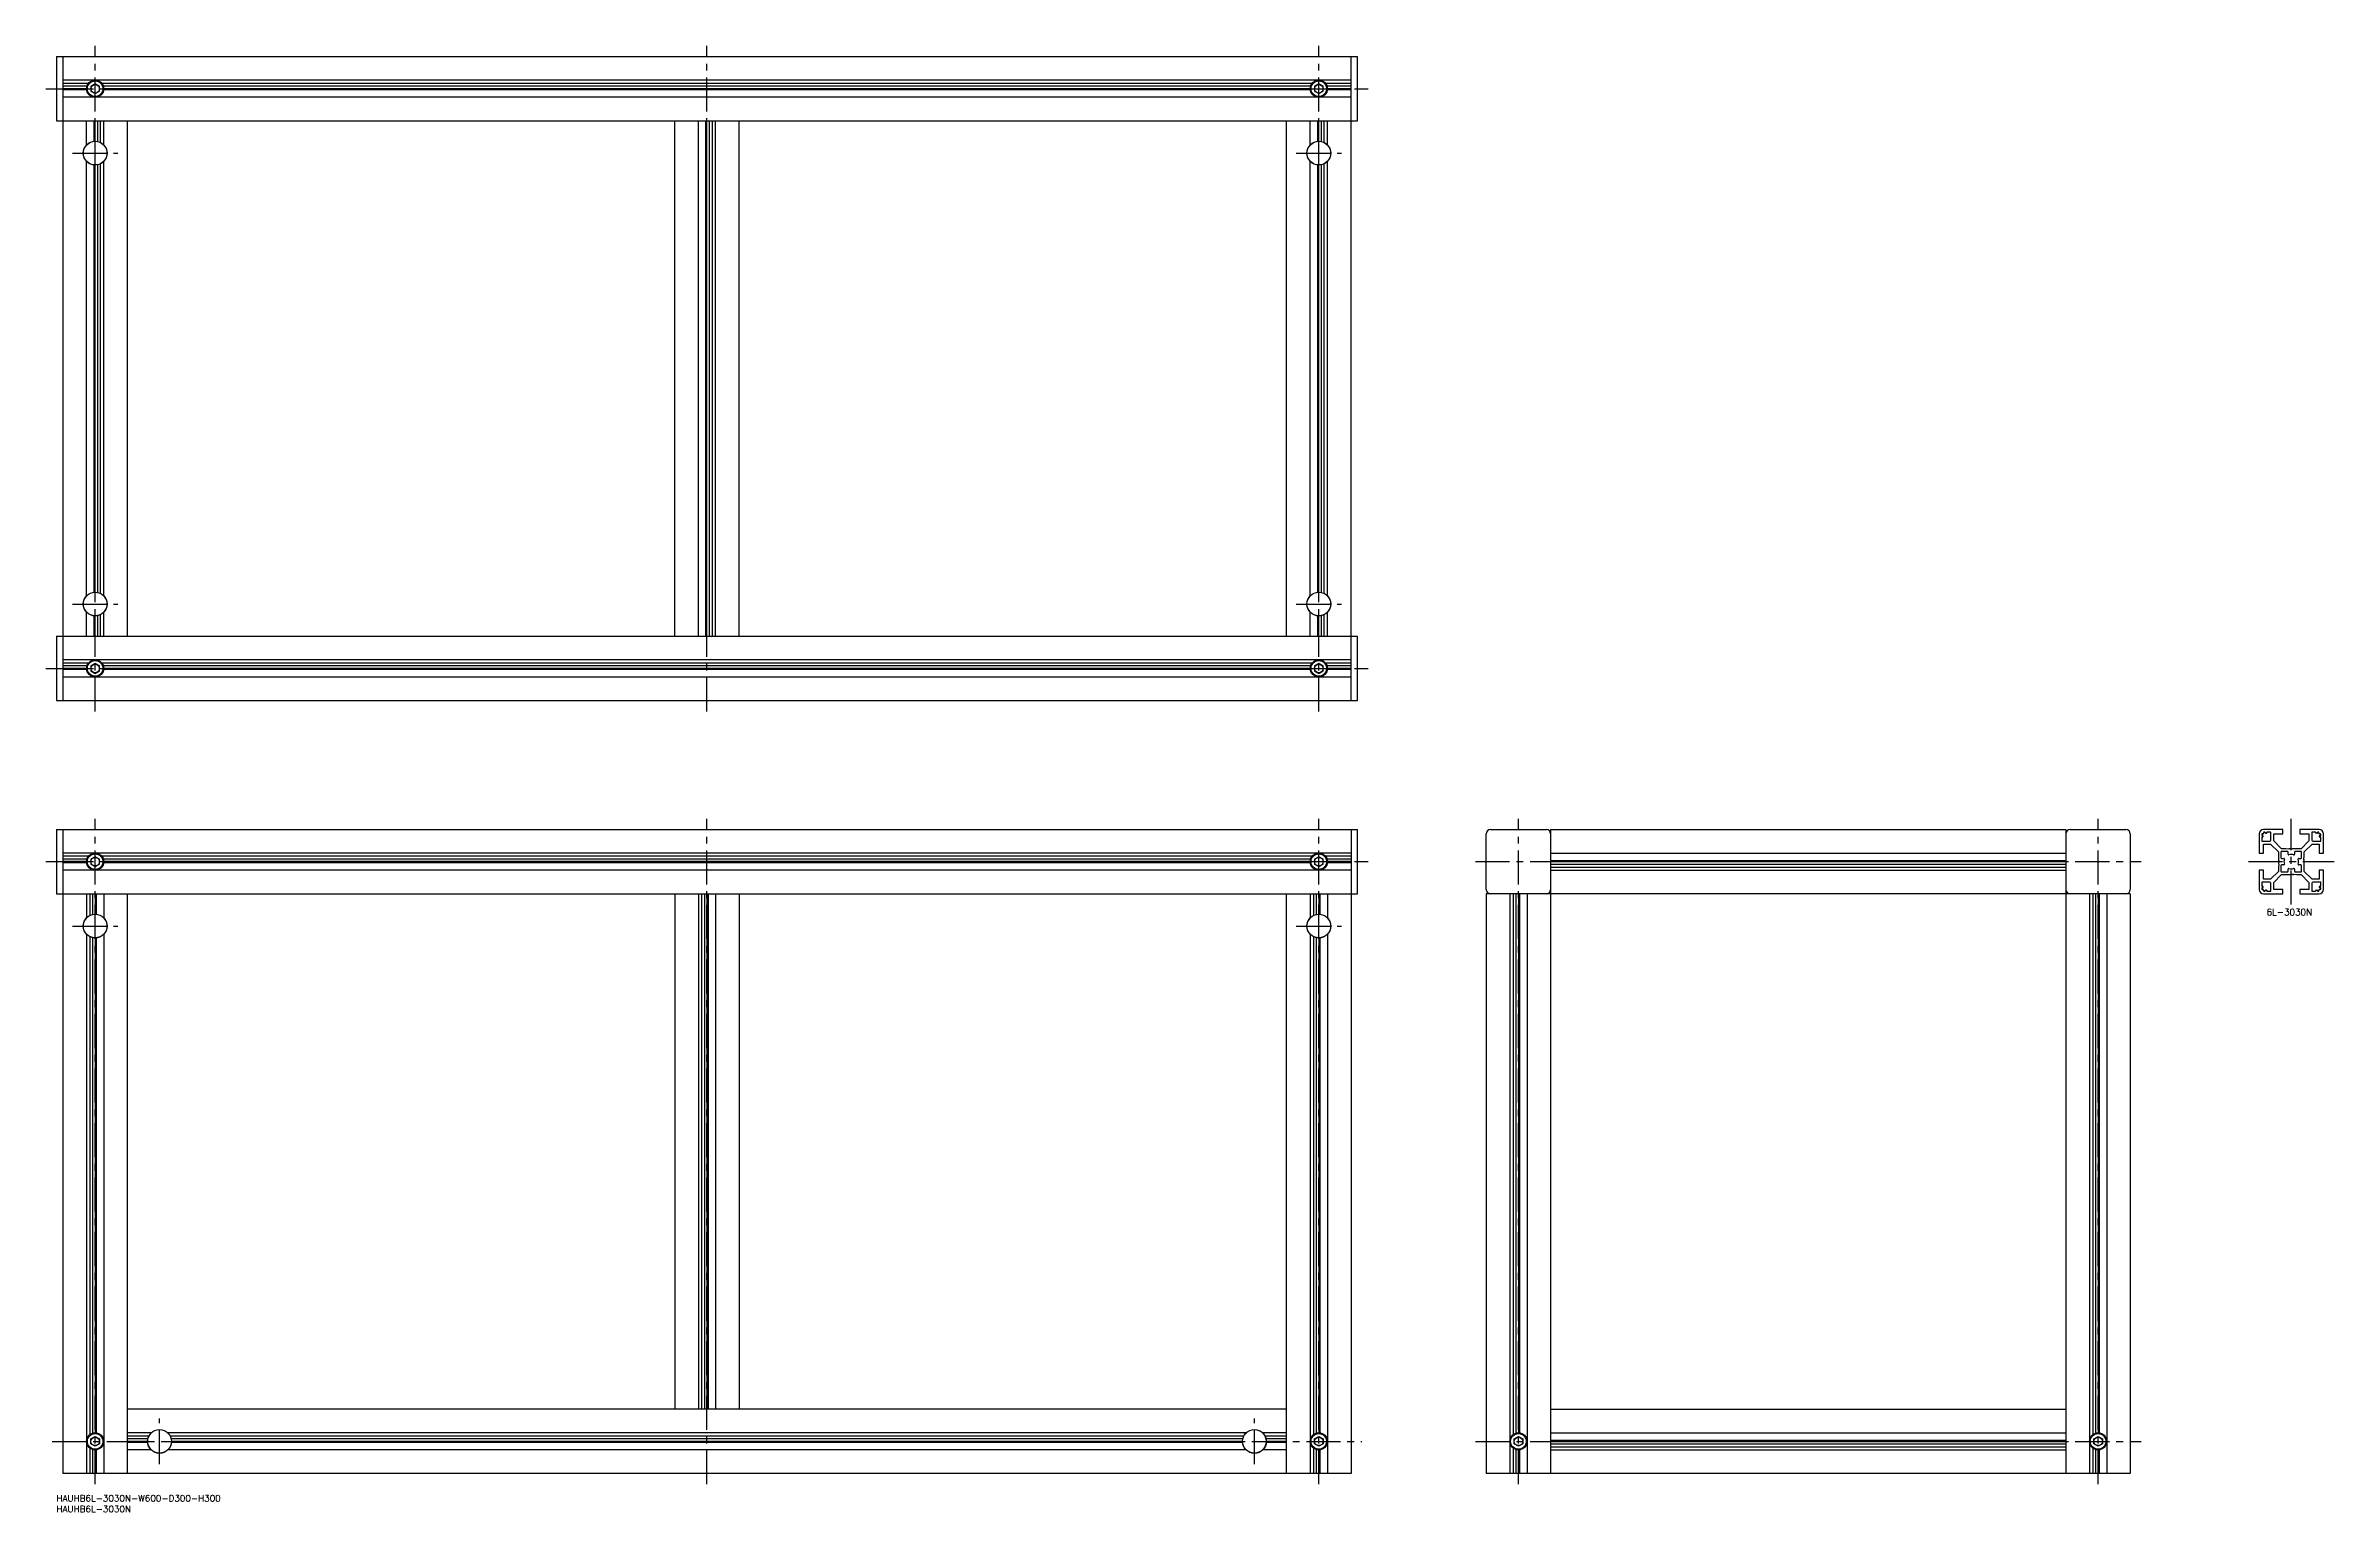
# Model space of a CAD drawing. Extents: x -5 to 1061, y -8 to 675.
import ezdxf

# ---------------------------------------------------------------- set-up
doc = ezdxf.new("R2010")
doc.units = 0
doc.header["$LTSCALE"] = 0.5
doc.linetypes.add('CENTER', pattern=[50.8, 31.75, -6.35, 6.35, -6.35])
for name, color, linetype in [('MSM_CENTER', 1, 'CENTER'), ('MSM_CONTINUOUS', 7, 'CONTINUOUS'), ('MSM_NARROW', 5, 'CONTINUOUS'), ('MSM_PART_NUMBER', 7, 'CONTINUOUS')]:
    doc.layers.add(name, color=color, linetype=linetype)
doc.styles.get("Standard").update_dxf_attribs({"font": 'txt.shx', "height": 3, "bigfont": 'bigfont.shx'})

# ---------------------------------------------------------------- blocks, each defined once
blk = doc.blocks.new('*U8')
at = {"layer": 'MSM_PART_NUMBER'}
blk.add_text('HAUHB6L-3030N-W600-D300-H300', height=3, dxfattribs=at).set_placement((0, -3))
blk = doc.blocks.new('*U9')
at = {"layer": 'MSM_PART_NUMBER'}
blk.add_text('HAUHB6L-3030N', height=3, dxfattribs=at).set_placement((0, -8))
blk = doc.blocks.new('*U10')
at = {"layer": 'MSM_PART_NUMBER'}
blk.add_text('6L-3030N', height=3, dxfattribs=at).set_placement((1029.5, 270))

msp = doc.modelspace()

# ---------------------------------------------------------------- linework, layer by layer
at = {"layer": 'MSM_CENTER'}
for p, q in [((18, 365), (18, 675)), ((303, 365), (303, 675)), ((588, 365), (588, 675)), ((-5, 655), (611, 655)), ((7.5, 625), (28.6, 625)), ((577.5, 625), (598.6, 625)), ((7.5, 415), (28.6, 415)), ((577.5, 415), (598.6, 415)), ((-5, 385), (611, 385)), ((18, 5), (18, 315)), ((303, 5), (303, 315)), ((588, 5), (588, 315)), ((681, 5), (681, 315)), ((951, 5), (951, 315)), ((1041, 275), (1041, 315)), ((-5, 295), (611, 295)), ((661, 295), (971, 295)), ((1021, 295), (1061, 295)), ((7.5, 265), (28.6, 265)), ((577.5, 265), (598.6, 265)), ((48, 14.4), (48, 35.6)), ((558, 14.4), (558, 35.6)), ((-2, 25), (608, 25)), ((661, 25), (971, 25))]:
    msp.add_line(p, q, dxfattribs=at)
at = {"layer": 'MSM_CONTINUOUS'}
for p, q in [((0, 670), (606, 670)), ((0, 670), (0, 640)), ((3, 670), (3, 370)), ((603, 370), (603, 670)), ((606, 640), (606, 670)), ((603, 659), (3, 659)), ((14.9, 657.5), (3, 657.5)), ((14.2, 656.2), (3, 656.2)), ((14, 655), (3, 655)), ((14, 654.5), (3, 654.5)), ((603, 651), (3, 651)), ((18, 657.3), (16, 656.2)), ((16, 656.2), (16, 653.8)), ((16, 653.8), (18, 652.7)), ((20, 656.2), (18, 657.3)), ((18, 652.7), (20, 653.8)), ((20, 653.8), (20, 656.2)), ((584.9, 657.5), (21.1, 657.5)), ((584.2, 656.2), (21.8, 656.2)), ((584, 655), (22, 655)), ((584, 654.5), (22, 654.5)), ((588, 657.3), (586, 656.2)), ((586, 656.2), (586, 653.8)), ((586, 653.8), (588, 652.7)), ((590, 656.2), (588, 657.3)), ((588, 652.7), (590, 653.8)), ((590, 653.8), (590, 656.2)), ((603, 657.5), (591.1, 657.5)), ((603, 656.2), (591.8, 656.2)), ((603, 655), (592, 655)), ((603, 654.5), (592, 654.5)), ((0, 640), (606, 640)), ((14, 628.8), (14, 640)), ((17.5, 630.5), (17.5, 640)), ((18, 630.6), (18, 640)), ((19.2, 630.4), (19.2, 640)), ((20.5, 630), (20.5, 640)), ((22, 628.8), (22, 640)), ((33, 400), (33, 640)), ((288, 400), (288, 640)), ((299, 400), (299, 640)), ((302.5, 400), (302.5, 640)), ((303, 400), (303, 640)), ((304.2, 400), (304.2, 640)), ((305.5, 400), (305.5, 640)), ((307, 400), (307, 640)), ((318, 400), (318, 640)), ((573, 400), (573, 640)), ((584, 628.8), (584, 640)), ((587.5, 630.5), (587.5, 640)), ((588, 630.6), (588, 640)), ((589.2, 630.4), (589.2, 640)), ((590.5, 630), (590.5, 640)), ((592, 628.8), (592, 640)), ((15, 629.7), (15, 629.6)), ((21, 629.6), (21, 629.7)), ((585, 629.7), (585, 629.6)), ((591, 629.6), (591, 629.7)), ((14, 418.8), (14, 621.2)), ((15, 620.4), (15, 620.3)), ((17.5, 420.5), (17.5, 619.5)), ((18, 420.6), (18, 619.4)), ((19.2, 420.4), (19.2, 619.6)), ((20.5, 420), (20.5, 620)), ((21, 620.3), (21, 620.4)), ((22, 418.8), (22, 621.2)), ((584, 418.8), (584, 621.2)), ((585, 620.4), (585, 620.3)), ((587.5, 420.5), (587.5, 619.5)), ((588, 420.6), (588, 619.4)), ((589.2, 420.4), (589.2, 619.6)), ((590.5, 420), (590.5, 620)), ((591, 620.3), (591, 620.4)), ((592, 418.8), (592, 621.2)), ((15, 419.6), (15, 419.7)), ((21, 419.7), (21, 419.6)), ((585, 419.6), (585, 419.7)), ((591, 419.7), (591, 419.6)), ((14, 400), (14, 411.2)), ((15, 410.3), (15, 410.4)), ((17.5, 400), (17.5, 409.5)), ((18, 400), (18, 409.4)), ((19.2, 400), (19.2, 409.6)), ((20.5, 400), (20.5, 410)), ((21, 410.4), (21, 410.3)), ((22, 400), (22, 411.2)), ((584, 400), (584, 411.2)), ((585, 410.3), (585, 410.4)), ((587.5, 400), (587.5, 409.5)), ((588, 400), (588, 409.4)), ((589.2, 400), (589.2, 409.6)), ((590.5, 400), (590.5, 410)), ((591, 410.4), (591, 410.3)), ((592, 400), (592, 411.2)), ((0, 400), (606, 400)), ((0, 400), (0, 370)), ((606, 370), (606, 400)), ((603, 389), (3, 389)), ((14.9, 387.5), (3, 387.5)), ((14.2, 386.2), (3, 386.2)), ((14, 385), (3, 385)), ((14, 384.5), (3, 384.5)), ((18, 387.3), (16, 386.2)), ((16, 386.2), (16, 383.8)), ((16, 383.8), (18, 382.7)), ((20, 386.2), (18, 387.3)), ((18, 382.7), (20, 383.8)), ((20, 383.8), (20, 386.2)), ((584.9, 387.5), (21.1, 387.5)), ((584.2, 386.2), (21.8, 386.2)), ((584, 385), (22, 385)), ((584, 384.5), (22, 384.5)), ((588, 387.3), (586, 386.2)), ((586, 386.2), (586, 383.8)), ((586, 383.8), (588, 382.7)), ((590, 386.2), (588, 387.3)), ((588, 382.7), (590, 383.8)), ((590, 383.8), (590, 386.2)), ((603, 387.5), (591.1, 387.5)), ((603, 386.2), (591.8, 386.2)), ((603, 385), (592, 385)), ((603, 384.5), (592, 384.5)), ((603, 381), (3, 381)), ((0, 370), (606, 370)), ((0, 310), (606, 310)), ((0, 310), (0, 280)), ((3, 310), (3, 10)), ((603, 310), (603, 10)), ((606, 280), (606, 310)), ((668, 310), (694, 310)), ((696, 310), (696, 10)), ((696, 310), (936, 310)), ((936, 310), (936, 10)), ((938, 310), (964, 310)), ((1037, 310), (1028, 310)), ((1037, 308), (1037, 310)), ((1045, 310), (1045, 308)), ((1054, 310), (1045, 310)), ((603, 299), (3, 299)), ((666, 282), (666, 308)), ((696, 299), (936, 299)), ((966, 308), (966, 282)), ((1026, 308), (1026, 299)), ((1026, 299), (1028, 299)), ((1027.2, 307.6), (1027.2, 307.4)), ((1027.2, 306.2), (1027.2, 304.7)), ((1027.4, 307.2), (1027.6, 307.2)), ((1027.6, 306.4), (1027.4, 306.4)), ((1027.4, 304.5), (1031, 304.5)), ((1027.8, 307.9), (1027.5, 307.9)), ((1027.8, 307), (1027.8, 306.6)), ((1028, 299), (1028, 303.2)), ((1028, 303.2), (1031.3, 303.2)), ((1028.1, 308.5), (1028.1, 308.2)), ((1028.6, 308.8), (1028.4, 308.8)), ((1028.8, 308.4), (1028.8, 308.6)), ((1029.4, 308.2), (1029, 308.2)), ((1029.6, 308.6), (1029.6, 308.4)), ((1031.3, 308.8), (1029.8, 308.8)), ((1031.3, 303.2), (1035, 299.6)), ((1031.5, 305), (1031.5, 308.6)), ((1032.8, 304.7), (1032.8, 308)), ((1032.8, 308), (1037, 308)), ((1036.4, 301), (1032.8, 304.7)), ((1035, 299.6), (1035, 295.5)), ((1036.2, 299.5), (1036.2, 296.8)), ((1038.5, 301), (1036.4, 301)), ((1039.2, 299.8), (1036.5, 299.8)), ((1039.8, 300.8), (1038.5, 301)), ((1039.5, 298.5), (1039.5, 299.5)), ((1040.1, 300.9), (1039.8, 300.8)), ((1041, 300.7), (1040.6, 300.9)), ((1041.5, 301), (1041, 300.7)), ((1045.6, 301), (1041.5, 301)), ((1042.5, 299.5), (1042.5, 298.5)), ((1045.5, 299.8), (1042.8, 299.8)), ((1045, 308), (1049.2, 308)), ((1049.2, 304.7), (1045.6, 301)), ((1045.8, 296.8), (1045.8, 299.5)), ((1047, 299.6), (1050.7, 303.2)), ((1047, 297.5), (1047, 299.6)), ((1049.2, 308), (1049.2, 304.7)), ((1050.5, 308.6), (1050.5, 305)), ((1052.2, 308.8), (1050.7, 308.8)), ((1050.7, 303.2), (1054, 303.2)), ((1051, 304.5), (1054.6, 304.5)), ((1052.4, 308.4), (1052.4, 308.6)), ((1053, 308.2), (1052.6, 308.2)), ((1053.2, 308.6), (1053.2, 308.4)), ((1053.6, 308.8), (1053.4, 308.8)), ((1053.9, 308.2), (1053.9, 308.5)), ((1054, 303.2), (1054, 299)), ((1054, 299), (1056, 299)), ((1054.5, 307.9), (1054.2, 307.9)), ((1054.2, 306.6), (1054.2, 307)), ((1054.4, 307.2), (1054.6, 307.2)), ((1054.6, 306.4), (1054.4, 306.4)), ((1054.8, 307.4), (1054.8, 307.6)), ((1054.8, 304.7), (1054.8, 306.2)), ((1056, 299), (1056, 308)), ((14.9, 297.5), (3, 297.5)), ((14.2, 296.2), (3, 296.2)), ((14, 295), (3, 295)), ((14, 294.5), (3, 294.5)), ((603, 291), (3, 291)), ((18, 297.3), (16, 296.2)), ((16, 296.2), (16, 293.8)), ((16, 293.8), (18, 292.7)), ((20, 296.2), (18, 297.3)), ((18, 292.7), (20, 293.8)), ((20, 293.8), (20, 296.2)), ((584.9, 297.5), (21.1, 297.5)), ((584.2, 296.2), (21.8, 296.2)), ((584, 295), (22, 295)), ((584, 294.5), (22, 294.5)), ((588, 297.3), (586, 296.2)), ((586, 296.2), (586, 293.8)), ((586, 293.8), (588, 292.7)), ((590, 296.2), (588, 297.3)), ((588, 292.7), (590, 293.8)), ((590, 293.8), (590, 296.2)), ((603, 297.5), (591.1, 297.5)), ((603, 296.2), (591.8, 296.2)), ((603, 295), (592, 295)), ((603, 294.5), (592, 294.5)), ((696, 295.5), (936, 295.5)), ((696, 295), (936, 295)), ((696, 293.8), (936, 293.8)), ((696, 292.5), (936, 292.5)), ((696, 291), (936, 291)), ((1028, 291), (1026, 291)), ((1026, 291), (1026, 282)), ((1028, 286.8), (1028, 291)), ((1035, 290.4), (1031.3, 286.8)), ((1032.8, 285.3), (1036.4, 289)), ((1035, 295.5), (1035.3, 295)), ((1035.2, 293.8), (1035, 292.5)), ((1035, 292.5), (1035, 290.4)), ((1035.3, 295), (1035.1, 294.6)), ((1035.1, 294.1), (1035.2, 293.8)), ((1036.2, 293.2), (1036.2, 290.5)), ((1036.4, 289), (1040.5, 289)), ((1036.5, 296.5), (1037.5, 296.5)), ((1037.5, 293.5), (1036.5, 293.5)), ((1036.5, 290.2), (1039.2, 290.2)), ((1039.5, 290.5), (1039.5, 291.5)), ((1040.5, 289), (1041, 289.3)), ((1041, 289.3), (1041.4, 289.1)), ((1041.9, 289.1), (1042.2, 289.2)), ((1042.2, 289.2), (1043.5, 289)), ((1042.5, 291.5), (1042.5, 290.5)), ((1042.8, 290.2), (1045.5, 290.2)), ((1043.5, 289), (1045.6, 289)), ((1044.5, 296.5), (1045.5, 296.5)), ((1045.5, 293.5), (1044.5, 293.5)), ((1045.6, 289), (1049.2, 285.3)), ((1045.8, 290.5), (1045.8, 293.2)), ((1046.7, 295), (1046.9, 295.4)), ((1047, 294.5), (1046.7, 295)), ((1046.8, 296.2), (1047, 297.5)), ((1046.9, 295.9), (1046.8, 296.2)), ((1047, 290.4), (1047, 294.5)), ((1050.7, 286.8), (1047, 290.4)), ((1056, 291), (1054, 291)), ((1054, 291), (1054, 286.8)), ((1056, 282), (1056, 291)), ((0, 280), (606, 280)), ((14, 280), (14, 268.8)), ((15.5, 280), (15.5, 270)), ((16.8, 280), (16.8, 270.4)), ((18, 280), (18, 270.6)), ((18.5, 280), (18.5, 270.5)), ((22, 280), (22, 268.8)), ((33, 10), (33, 280)), ((288, 280), (288, 40)), ((299, 280), (299, 40)), ((300.5, 280), (300.5, 40)), ((301.8, 280), (301.8, 40)), ((303, 280), (303, 40)), ((303.5, 280), (303.5, 40)), ((307, 280), (307, 40)), ((318, 280), (318, 40)), ((573, 10), (573, 280)), ((584, 280), (584, 268.8)), ((585.5, 280), (585.5, 270)), ((586.8, 280), (586.8, 270.4)), ((588, 280), (588, 270.6)), ((588.5, 280), (588.5, 270.5)), ((592, 280), (592, 268.8)), ((966, 280), (666, 280)), ((666, 280), (666, 10)), ((677, 280), (677, 10)), ((678.5, 280), (678.5, 28.1)), ((679.8, 280), (679.8, 28.8)), ((681, 280), (681, 29)), ((681.5, 280), (681.5, 29)), ((685, 280), (685, 10)), ((947, 280), (947, 10)), ((948.5, 280), (948.5, 28.1)), ((949.8, 280), (949.8, 28.8)), ((951, 280), (951, 29)), ((951.5, 280), (951.5, 29)), ((955, 280), (955, 10)), ((966, 280), (966, 10)), ((1027.2, 285.3), (1027.2, 283.8)), ((1027.2, 282.6), (1027.2, 282.4)), ((1031, 285.5), (1027.4, 285.5)), ((1027.4, 283.6), (1027.6, 283.6)), ((1027.6, 282.8), (1027.4, 282.8)), ((1027.5, 282.1), (1027.8, 282.1)), ((1027.8, 283.4), (1027.8, 283)), ((1031.3, 286.8), (1028, 286.8)), ((1028, 280), (1037, 280)), ((1028.1, 281.8), (1028.1, 281.5)), ((1028.4, 281.2), (1028.6, 281.2)), ((1028.8, 281.4), (1028.8, 281.6)), ((1029, 281.8), (1029.4, 281.8)), ((1029.6, 281.6), (1029.6, 281.4)), ((1029.8, 281.2), (1031.3, 281.2)), ((1031.5, 281.4), (1031.5, 285)), ((1032.8, 282), (1032.8, 285.3)), ((1037, 282), (1032.8, 282)), ((1037, 280), (1037, 282)), ((1049.2, 282), (1045, 282)), ((1045, 282), (1045, 280)), ((1045, 280), (1054, 280)), ((1049.2, 285.3), (1049.2, 282)), ((1050.5, 285), (1050.5, 281.4)), ((1054, 286.8), (1050.7, 286.8)), ((1050.7, 281.2), (1052.2, 281.2)), ((1054.6, 285.5), (1051, 285.5)), ((1052.4, 281.4), (1052.4, 281.6)), ((1052.6, 281.8), (1053, 281.8)), ((1053.2, 281.6), (1053.2, 281.4)), ((1053.4, 281.2), (1053.6, 281.2)), ((1053.9, 281.5), (1053.9, 281.8)), ((1054.2, 283), (1054.2, 283.4)), ((1054.2, 282.1), (1054.5, 282.1)), ((1054.4, 283.6), (1054.6, 283.6)), ((1054.6, 282.8), (1054.4, 282.8)), ((1054.8, 283.8), (1054.8, 285.3)), ((1054.8, 282.4), (1054.8, 282.6)), ((15, 269.7), (15, 269.6)), ((21, 269.6), (21, 269.7)), ((585, 269.7), (585, 269.6)), ((591, 269.6), (591, 269.7)), ((14, 261.2), (14, 10)), ((15, 260.4), (15, 260.3)), ((15.5, 260), (15.5, 28.1)), ((16.8, 259.6), (16.8, 28.8)), ((18, 259.4), (18, 29)), ((18.5, 259.5), (18.5, 29)), ((21, 260.3), (21, 260.4)), ((22, 261.2), (22, 10)), ((584, 261.2), (584, 10)), ((585, 260.4), (585, 260.3)), ((585.5, 260), (585.5, 28.1)), ((586.8, 259.6), (586.8, 28.8)), ((588, 259.4), (588, 29)), ((588.5, 259.5), (588.5, 29)), ((591, 260.3), (591, 260.4)), ((592, 261.2), (592, 10)), ((573, 40), (33, 40)), ((696, 40), (936, 40)), ((15.5, 21.9), (15.5, 10)), ((16, 26.2), (18, 27.3)), ((16, 23.8), (16, 26.2)), ((18, 22.7), (16, 23.8)), ((18, 27.3), (20, 26.2)), ((20, 23.8), (18, 22.7)), ((20, 26.2), (20, 23.8)), ((44.2, 29), (33, 29)), ((43, 27.5), (33, 27.5)), ((42.6, 26.2), (33, 26.2)), ((42.5, 25), (33, 25)), ((42.5, 24.5), (33, 24.5)), ((43.4, 28), (43.3, 28)), ((43.3, 22), (43.4, 22)), ((554.2, 29), (51.8, 29)), ((52.7, 28), (52.6, 28)), ((52.6, 22), (52.7, 22)), ((553, 27.5), (53, 27.5)), ((552.6, 26.2), (53.4, 26.2)), ((552.5, 24.5), (53.5, 24.5)), ((552.5, 25), (53.6, 25)), ((553.3, 28), (553.4, 28)), ((553.4, 22), (553.3, 22)), ((573, 29), (561.8, 29)), ((562.6, 28), (562.7, 28)), ((562.7, 22), (562.6, 22)), ((573, 27.5), (563, 27.5)), ((573, 26.2), (563.4, 26.2)), ((573, 24.5), (563.5, 24.5)), ((573, 25), (563.6, 25)), ((585.5, 21.9), (585.5, 10)), ((586, 26.2), (588, 27.3)), ((586, 23.8), (586, 26.2)), ((588, 22.7), (586, 23.8)), ((588, 27.3), (590, 26.2)), ((590, 23.8), (588, 22.7)), ((590, 26.2), (590, 23.8)), ((678.5, 21.9), (678.5, 10)), ((679, 26.2), (681, 27.3)), ((679, 23.8), (679, 26.2)), ((681, 22.7), (679, 23.8)), ((681, 27.3), (683, 26.2)), ((683, 23.8), (681, 22.7)), ((683, 26.2), (683, 23.8)), ((696, 29), (936, 29)), ((696, 25.5), (936, 25.5)), ((696, 25), (936, 25)), ((696, 23.8), (936, 23.8)), ((696, 22.5), (936, 22.5)), ((948.5, 21.9), (948.5, 10)), ((949, 26.2), (951, 27.3)), ((949, 23.8), (949, 26.2)), ((951, 22.7), (949, 23.8)), ((951, 27.3), (953, 26.2)), ((953, 23.8), (951, 22.7)), ((953, 26.2), (953, 23.8)), ((16.8, 21.2), (16.8, 10)), ((18, 21), (18, 10)), ((18.5, 21), (18.5, 10)), ((44.2, 21), (33, 21)), ((554.2, 21), (51.8, 21)), ((573, 21), (561.8, 21)), ((586.8, 21.2), (586.8, 10)), ((588, 21), (588, 10)), ((588.5, 21), (588.5, 10)), ((679.8, 21.2), (679.8, 10)), ((681, 21), (681, 10)), ((681.5, 21), (681.5, 10)), ((696, 21), (936, 21)), ((949.8, 21.2), (949.8, 10)), ((951, 21), (951, 10)), ((951.5, 21), (951.5, 10)), ((603, 10), (3, 10)), ((966, 10), (666, 10))]:
    msp.add_line(p, q, dxfattribs=at)
for centre, radius in [((18, 655), 4), ((18, 655), 3.63), ((18, 655), 2), ((588, 655), 4), ((588, 655), 3.63), ((588, 655), 2), ((18, 625), 5.5), ((18, 625), 5.55), ((588, 625), 5.5), ((588, 625), 5.55), ((18, 415), 5.55), ((18, 415), 5.5), ((588, 415), 5.55), ((588, 415), 5.5), ((18, 385), 4), ((18, 385), 3.63), ((18, 385), 2), ((588, 385), 4), ((588, 385), 3.63), ((588, 385), 2), ((18, 295), 4), ((18, 295), 3.63), ((588, 295), 4), ((588, 295), 3.63), ((18, 295), 2), ((588, 295), 2), ((18, 265), 5.55), ((18, 265), 5.5), ((588, 265), 5.55), ((588, 265), 5.5), ((18, 25), 4), ((18, 25), 3.63), ((18, 25), 2), ((48, 25), 5.55), ((48, 25), 5.5), ((558, 25), 5.55), ((558, 25), 5.5), ((588, 25), 4), ((588, 25), 3.63), ((588, 25), 2), ((681, 25), 4), ((681, 25), 3.63), ((681, 25), 2), ((951, 25), 4), ((951, 25), 3.63), ((951, 25), 2)]:
    msp.add_circle(centre, radius, dxfattribs=at)
for centre, radius, start, end in [((668, 308), 2, 90, 180), ((694, 308), 2, 0, 90), ((938, 308), 2, 90, 180), ((964, 308), 2, 0, 90), ((1028, 308), 2, 90, 180), ((1054, 308), 2, 0, 90), ((1027.5, 307.6), 0.3, 90, 180), ((1027.4, 307.4), 0.2, 180, 270), ((1027.4, 306.2), 0.2, 90, 180), ((1027.4, 304.7), 0.2, 180, 270), ((1027.6, 307), 0.2, 0, 90), ((1027.6, 306.6), 0.2, 270, 0), ((1027.8, 308.2), 0.3, 270, 0), ((1028.4, 308.5), 0.3, 90, 180), ((1028.6, 308.6), 0.2, 0, 90), ((1029, 308.4), 0.2, 180, 270), ((1029.4, 308.4), 0.2, 270, 0), ((1029.8, 308.6), 0.2, 90, 180), ((1031, 305), 0.5, 270, 0), ((1031.3, 308.6), 0.2, 0, 90), ((1036.5, 299.5), 0.3, 90, 180), ((1039.2, 299.5), 0.3, 0, 90), ((1039.8, 298.5), 0.3, 180, 288.9246), ((1040.3, 300.5), 0.5, 60, 120), ((1042.2, 298.5), 0.3, 251.0754, 0), ((1042.8, 299.5), 0.3, 90, 180), ((1045.5, 299.5), 0.3, 0, 90), ((1050.7, 308.6), 0.2, 90, 180), ((1051, 305), 0.5, 180, 270), ((1052.2, 308.6), 0.2, 0, 90), ((1052.6, 308.4), 0.2, 180, 270), ((1053, 308.4), 0.2, 270, 0), ((1053.4, 308.6), 0.2, 90, 180), ((1053.6, 308.5), 0.3, 0, 90), ((1054.2, 308.2), 0.3, 180, 270), ((1054.4, 307), 0.2, 90, 180), ((1054.4, 306.6), 0.2, 180, 270), ((1054.5, 307.6), 0.3, 0, 90), ((1054.6, 307.4), 0.2, 270, 0), ((1054.6, 306.2), 0.2, 0, 90), ((1054.6, 304.7), 0.2, 270, 0), ((1035.5, 294.3), 0.5, 150, 210), ((1036.5, 296.8), 0.3, 180, 270), ((1036.5, 293.2), 0.3, 90, 180), ((1036.5, 290.5), 0.3, 180, 270), ((1037.5, 296.2), 0.3, 341.0754, 90), ((1037.5, 293.8), 0.3, 270, 18.9246), ((1041, 295), 3.4, 161.0754, 198.9246), ((1039.2, 290.5), 0.3, 270, 0), ((1039.8, 291.5), 0.3, 71.0754, 180), ((1041, 295), 3.4, 71.0754, 108.9246), ((1041, 295), 3.4, 251.0754, 288.9246), ((1041.7, 289.5), 0.5, 240, 300), ((1042.2, 291.5), 0.3, 0, 108.9246), ((1042.8, 290.5), 0.3, 180, 270), ((1044.5, 296.2), 0.3, 90, 198.9247), ((1041, 295), 3.4, 341.0754, 18.9246), ((1044.5, 293.8), 0.3, 161.0754, 270), ((1045.5, 296.8), 0.3, 270, 0), ((1045.5, 293.2), 0.3, 0, 90), ((1045.5, 290.5), 0.3, 270, 0), ((1046.5, 295.7), 0.5, 330, 30), ((668, 282), 2, 180, 270), ((694, 282), 2, 270, 0), ((938, 282), 2, 180, 270), ((964, 282), 2, 270, 0), ((1028, 282), 2, 180, 270), ((1027.4, 285.3), 0.2, 90, 180), ((1027.4, 283.8), 0.2, 180, 270), ((1027.4, 282.6), 0.2, 90, 180), ((1027.5, 282.4), 0.3, 180, 270), ((1027.6, 283.4), 0.2, 0, 90), ((1027.6, 283), 0.2, 270, 0), ((1027.8, 281.8), 0.3, 0, 90), ((1028.4, 281.5), 0.3, 180, 270), ((1028.6, 281.4), 0.2, 270, 0), ((1029, 281.6), 0.2, 90, 180), ((1029.4, 281.6), 0.2, 0, 90), ((1029.8, 281.4), 0.2, 180, 270), ((1031, 285), 0.5, 0, 90), ((1031.3, 281.4), 0.2, 270, 0), ((1051, 285), 0.5, 90, 180), ((1050.7, 281.4), 0.2, 180, 270), ((1052.2, 281.4), 0.2, 270, 0), ((1052.6, 281.6), 0.2, 90, 180), ((1053, 281.6), 0.2, 0, 90), ((1053.4, 281.4), 0.2, 180, 270), ((1053.6, 281.5), 0.3, 270, 0), ((1054.2, 281.8), 0.3, 90, 180), ((1054, 282), 2, 270, 0), ((1054.4, 283.4), 0.2, 90, 180), ((1054.4, 283), 0.2, 180, 270), ((1054.5, 282.4), 0.3, 270, 0), ((1054.6, 285.3), 0.2, 0, 90), ((1054.6, 283.8), 0.2, 270, 0), ((1054.6, 282.6), 0.2, 0, 90)]:
    msp.add_arc(centre, radius, start, end, dxfattribs=at)
at = {"layer": 'MSM_NARROW'}
for p, q in [((15.5, 630), (15.5, 629.9)), ((20.5, 630), (20.5, 629.9)), ((585.5, 630), (585.5, 629.9)), ((590.5, 630), (590.5, 629.9)), ((15.5, 620.1), (15.5, 620)), ((20.5, 620.1), (20.5, 620)), ((585.5, 620.1), (585.5, 620)), ((590.5, 620.1), (590.5, 620)), ((15.5, 420), (15.5, 419.9)), ((20.5, 420), (20.5, 419.9)), ((585.5, 420), (585.5, 419.9)), ((590.5, 420), (590.5, 419.9)), ((15.5, 410.1), (15.5, 410)), ((20.5, 410.1), (20.5, 410)), ((585.5, 410.1), (585.5, 410)), ((590.5, 410.1), (590.5, 410)), ((15.5, 270), (15.5, 269.9)), ((20.5, 270), (20.5, 269.9)), ((585.5, 270), (585.5, 269.9)), ((590.5, 270), (590.5, 269.9)), ((15.5, 260.1), (15.5, 260)), ((20.5, 260.1), (20.5, 260)), ((585.5, 260.1), (585.5, 260)), ((590.5, 260.1), (590.5, 260)), ((43, 27.5), (43.1, 27.5)), ((43, 22.5), (43.1, 22.5)), ((52.9, 27.5), (53, 27.5)), ((52.9, 22.5), (53, 22.5)), ((553.1, 27.5), (553, 27.5)), ((553.1, 22.5), (553, 22.5)), ((563, 27.5), (562.9, 27.5)), ((563, 22.5), (562.9, 22.5))]:
    msp.add_line(p, q, dxfattribs=at)

# ---------------------------------------------------------------- block references
at = {"layer": 'MSM_CONTINUOUS'}
for name in ['*U10', '*U8', '*U9']:
    msp.add_blockref(name, (0, 0), dxfattribs=at)

doc.saveas('drawing.dxf')
